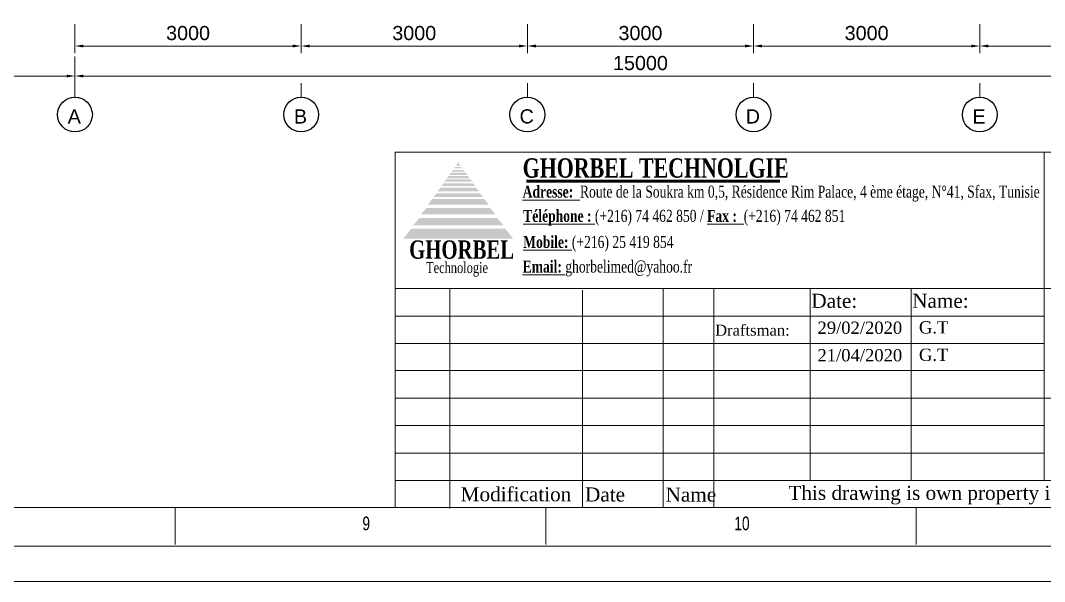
# Model space of a CAD drawing. Header units: millimetres. Extents: x 3220 to 226993, y 817 to 176024.
# Drawn here: x 40077 to 53659, y 135357 to 142800 of the extents above; entities that cross this region are included whole.
import ezdxf

# ---------------------------------------------------------------- set-up
doc = ezdxf.new("R2010")
doc.units = ezdxf.units.MM
doc.linetypes.add('CENTER', pattern=[10.16, 6.35, -1.27, 1.27, -1.27])
doc.styles.add('ARIAL_BOLD', font='arial.ttf')
doc.styles.add('SLDTEXTSTYLE0', font='TXT', dxfattribs={"width": 0.75})
doc.styles.get("Standard").update_dxf_attribs({"font": 'arial.ttf'})
doc.dimstyles.new('ECHE 75', dxfattribs={"dimscale": 75, "dimtxt": 2.5, "dimasz": 1.5, "dimexe": 1.25, "dimexo": 0.625, "dimgap": 1, "dimtad": 1, "dimdec": 0, "dimtxsty": 'ARIAL_BOLD', "dimcen": 2.5, "dimclrd": 4, "dimclre": 4, "dimclrt": 6, "dimadec": 0, "dimazin": 0, "dimtfac": 1, "dimtdec": 0, "dimtmove": 0, "dimatfit": 3, "dimfxl": 1, "dimlwd": 13, "dimlwe": 13, "dimarcsym": 0})

# ---------------------------------------------------------------- blocks, each defined once
blk = doc.blocks.new('*D422')
at = {"color": 4, "lineweight": 13, "transparency": 16777216}
for p, q in [((40800, 142753), (40800, 142367)), ((43800, 142753), (43800, 142367)), ((40913, 142461), (43688, 142461))]:
    blk.add_line(p, q, dxfattribs=at)
at = {"color": 4, "transparency": 16777216}
for points in [[(40913, 142480), (40913, 142442), (40800, 142461)], [(43688, 142480), (43688, 142442), (43800, 142461)]]:
    blk.add_solid(points, dxfattribs=at)
at = {"layer": 'Defpoints', "color": 0, "transparency": 16777216}
for p in [(40800, 142800), (43800, 142800), (43800, 142461)]:
    blk.add_point(p, dxfattribs=at)
at = {"color": 6, "transparency": 16777216, "insert": (42300, 142632), "char_height": 187.5, "attachment_point": 5, "style": 'ARIAL_BOLD'}
blk.add_mtext('3000', dxfattribs=at)
blk = doc.blocks.new('*D423')
at = {"color": 4, "lineweight": 13, "transparency": 16777216}
for p, q in [((43800, 142753), (43800, 142367)), ((46800, 142753), (46800, 142367)), ((43913, 142461), (46688, 142461))]:
    blk.add_line(p, q, dxfattribs=at)
at = {"color": 4, "transparency": 16777216}
for points in [[(43913, 142480), (43913, 142442), (43800, 142461)], [(46688, 142480), (46688, 142442), (46800, 142461)]]:
    blk.add_solid(points, dxfattribs=at)
at = {"layer": 'Defpoints', "color": 0, "transparency": 16777216}
for p in [(43800, 142800), (46800, 142800), (46800, 142461)]:
    blk.add_point(p, dxfattribs=at)
at = {"color": 6, "transparency": 16777216, "insert": (45300, 142632), "char_height": 187.5, "attachment_point": 5, "style": 'ARIAL_BOLD'}
blk.add_mtext('3000', dxfattribs=at)
blk = doc.blocks.new('*D424')
at = {"color": 4, "lineweight": 13, "transparency": 16777216}
for p, q in [((46800, 142753), (46800, 142367)), ((49800, 142753), (49800, 142367)), ((46913, 142461), (49688, 142461))]:
    blk.add_line(p, q, dxfattribs=at)
at = {"color": 4, "transparency": 16777216}
for points in [[(46913, 142480), (46913, 142442), (46800, 142461)], [(49688, 142480), (49688, 142442), (49800, 142461)]]:
    blk.add_solid(points, dxfattribs=at)
at = {"layer": 'Defpoints', "color": 0, "transparency": 16777216}
for p in [(46800, 142800), (49800, 142800), (49800, 142461)]:
    blk.add_point(p, dxfattribs=at)
at = {"color": 6, "transparency": 16777216, "insert": (48300, 142632), "char_height": 187.5, "attachment_point": 5, "style": 'ARIAL_BOLD'}
blk.add_mtext('3000', dxfattribs=at)
blk = doc.blocks.new('*D425')
at = {"color": 4, "lineweight": 13, "transparency": 16777216}
for p, q in [((49800, 142753), (49800, 142367)), ((52800, 142753), (52800, 142367)), ((49913, 142461), (52688, 142461))]:
    blk.add_line(p, q, dxfattribs=at)
at = {"color": 4, "transparency": 16777216}
for points in [[(49913, 142480), (49913, 142442), (49800, 142461)], [(52688, 142480), (52688, 142442), (52800, 142461)]]:
    blk.add_solid(points, dxfattribs=at)
at = {"layer": 'Defpoints', "color": 0, "transparency": 16777216}
for p in [(49800, 142800), (52800, 142800), (52800, 142461)]:
    blk.add_point(p, dxfattribs=at)
at = {"color": 6, "transparency": 16777216, "insert": (51300, 142632), "char_height": 187.5, "attachment_point": 5, "style": 'ARIAL_BOLD'}
blk.add_mtext('3000', dxfattribs=at)
blk = doc.blocks.new('*D426')
at = {"color": 4, "lineweight": 13, "transparency": 16777216}
for p, q in [((52800, 142753), (52800, 142367)), ((55800, 142753), (55800, 142367)), ((52913, 142461), (55688, 142461))]:
    blk.add_line(p, q, dxfattribs=at)
at = {"color": 4, "transparency": 16777216}
for points in [[(52913, 142480), (52913, 142442), (52800, 142461)], [(55688, 142480), (55688, 142442), (55800, 142461)]]:
    blk.add_solid(points, dxfattribs=at)
at = {"layer": 'Defpoints', "color": 0, "transparency": 16777216}
for p in [(52800, 142800), (55800, 142800), (55800, 142461)]:
    blk.add_point(p, dxfattribs=at)
at = {"color": 6, "transparency": 16777216, "insert": (54300, 142632), "char_height": 187.5, "attachment_point": 5, "style": 'ARIAL_BOLD'}
blk.add_mtext('3000', dxfattribs=at)
blk = doc.blocks.new('*D433')
at = {"color": 4, "lineweight": 13, "transparency": 16777216}
for p, q in [((40800, 142320), (40800, 141969)), ((55800, 142320), (55800, 141969)), ((40913, 142063), (55688, 142063))]:
    blk.add_line(p, q, dxfattribs=at)
at = {"color": 4, "transparency": 16777216}
for points in [[(40913, 142082), (40913, 142044), (40800, 142063)], [(55688, 142082), (55688, 142044), (55800, 142063)]]:
    blk.add_solid(points, dxfattribs=at)
at = {"layer": 'Defpoints', "color": 0, "transparency": 16777216}
for p in [(40800, 142367), (55800, 142367), (55800, 142063)]:
    blk.add_point(p, dxfattribs=at)
at = {"color": 6, "transparency": 16777216, "insert": (48300, 142234), "char_height": 187.5, "attachment_point": 5, "style": 'ARIAL_BOLD'}
blk.add_mtext('15000', dxfattribs=at)
blk = doc.blocks.new('*D663')
at = {"color": 4, "lineweight": 13, "transparency": 16777216}
for p, q in [((28800, 142320), (28800, 141969)), ((40800, 142320), (40800, 141969)), ((40688, 142063), (28913, 142063))]:
    blk.add_line(p, q, dxfattribs=at)
at = {"color": 4, "transparency": 16777216}
for points in [[(28913, 142082), (28913, 142044), (28800, 142063)], [(40688, 142082), (40688, 142044), (40800, 142063)]]:
    blk.add_solid(points, dxfattribs=at)
at = {"layer": 'Defpoints', "color": 0, "transparency": 16777216}
for p in [(28800, 142367), (40800, 142367), (28800, 142063)]:
    blk.add_point(p, dxfattribs=at)
at = {"color": 6, "transparency": 16777216, "insert": (34800, 142234), "char_height": 187.5, "width": 1128.85, "attachment_point": 5, "style": 'ARIAL_BOLD'}
blk.add_mtext('10500', dxfattribs=at)
blk = doc.blocks.new('logo gt')
h = blk.add_hatch(color=252)
h.dxf.hatch_style = 1
h.paths.add_polyline_path([(428.2, -605.3), (-428.1, -605.3), (-500, -696.2), (500, -696.2)])
h.paths.add_polyline_path([(356.3, -509.4), (-356.3, -509.4), (-413.8, -576.2), (413.8, -576.2)])
h.paths.add_polyline_path([(291.7, -418.2), (-291.6, -418.2), (-341.9, -476.2), (342, -476.2)])
h.paths.add_polyline_path([(237.7, -335.5), (-237.6, -335.5), (-277.3, -386.2), (277.3, -386.2)])
h.paths.add_polyline_path([(198.3, -284.1), (-198.3, -284.1), (-227, -316.2), (227, -316.2)])
h.paths.add_polyline_path([(162.4, -232.1), (-162.3, -232.1), (-191.1, -266.2), (191.1, -266.2)])
h.paths.add_polyline_path([(133.6, -191.9), (-133.6, -191.9), (-155.2, -216.2), (155.2, -216.2)])
h.paths.add_polyline_path([(112.1, -156.2), (-112.1, -156.2), (-126.4, -176.2), (126.5, -176.2)])
h.paths.add_polyline_path([(90.5, -126), (-90.5, -126), (-104.9, -146.2), (104.9, -146.2)])
h.paths.add_polyline_path([(69, -95.9), (-68.9, -95.9), (-83.3, -116.2), (83.4, -116.2)])
h.paths.add_polyline_path([(47.4, -69.1), (-47.4, -69.1), (-61.8, -86.2), (61.8, -86.2)])
h.paths.add_polyline_path([(27.5, -42.3), (-27.5, -42.3), (-40.2, -56.2), (40.3, -56.2)])
h.paths.add_polyline_path([(0, -0.2), (-21.6, -30.2), (21.6, -30.2)])
at = {"color": 5, "linetype": 'Continuous', "lineweight": 18, "attachment_point": 1, "style": 'SLDTEXTSTYLE0'}
for s, insert, char_height in [('{\\fTimes New Roman|b1|i0|c0|p18;GHORBEL }', (-448.8, -713), 167.366), ('{\\fTimes New Roman|b0|i0|c0|p18;Technologie}', (-294.2, -911.6), 100)]:
    blk.add_mtext(s, dxfattribs=dict(at, insert=insert, char_height=char_height))
blk = doc.blocks.new('A2 E1-50')
at = {"color": 7, "linetype": 'Continuous', "lineweight": 18}
for p, q in [((-8187.3, 2812.5), (-485.3, 2812.5)), ((-8187.3, 2812.5), (-8187.3, 485.3)), ((-3936.2, 2812.5), (-3936.2, 661.8)), ((-485.3, 1919.5), (-8187.3, 1919.5)), ((-6099.6, 481.9), (-6099.6, 1919.5)), ((-3936.2, 1201.7), (-485.3, 1201.7))]:
    blk.add_line(p, q, dxfattribs=at)
at = {"color": 5, "lineweight": 53}
blk.add_line((-5666.6, 2622.3), (-7326.8, 2622.3), dxfattribs=at)
at = {"color": 5, "linetype": 'Continuous', "lineweight": 18}
for p, q in [((-7829.8, 1919.5), (-7829.8, 479.1)), ((-6960, 1908.5), (-6960, 481.9)), ((-6432.2, 1915.4), (-6432.2, 481.9)), ((-5468.4, 661.8), (-5468.4, 1919.5)), ((-4807.9, 1916.1), (-4807.9, 661.8)), ((-3933.7, 1739.5), (-8187.3, 1739.5)), ((-3938, 1559.5), (-8187.3, 1559.5)), ((-3936.2, 1381.7), (-8187.3, 1381.7)), ((-3936.2, 1201.7), (-8187.3, 1201.7)), ((-3936.2, 1021.8), (-8187.3, 1021.8)), ((-3936.2, 841.8), (-8187.3, 841.8)), ((-8187.3, 661.8), (-3936.2, 661.8))]:
    blk.add_line(p, q, dxfattribs=at)
at = {"color": 5, "lineweight": 9}
blk.add_line((-3936.2, 661.8), (-485.3, 661.8), dxfattribs=at)
at = {"color": 1, "linetype": 'Continuous', "lineweight": 18}
blk.add_line((-28363.1, 485.3), (-485.3, 485.3), dxfattribs=at)
at = {"color": 5, "linetype": 'Continuous', "lineweight": 15}
for p, q in [((-9627.8, 486), (-9627.8, 243.3)), ((-7201.5, 243.3), (-7201.5, 486)), ((-4775.2, 486), (-4775.2, 243.3))]:
    blk.add_line(p, q, dxfattribs=at)
at = {"linetype": 'Continuous', "lineweight": 18}
blk.add_line((-28619.2, 230.6), (-232.1, 230.6), dxfattribs=at)
at = {"color": 1, "linetype": 'Continuous', "lineweight": 15}
blk.add_line((-28847.4, 0), (0, 0), dxfattribs=at)
at = {"xscale": 0.7172818791120003, "yscale": 0.7172818791120003, "zscale": 0.7172818791120003}
blk.add_blockref('logo gt', (-7774.1, 2746.7), dxfattribs=at)
at = {"color": 5, "linetype": 'Continuous', "lineweight": 18, "insert": (-7352.4, 2772.9), "char_height": 126.718, "attachment_point": 1, "style": 'SLDTEXTSTYLE0'}
blk.add_mtext('{\\fTimes New Roman|b1|i0|c0|p18;GHORBEL TECHNOLGIE}', dxfattribs=at)
at = {"color": 0, "linetype": 'Continuous', "lineweight": 18, "attachment_point": 1, "style": 'SLDTEXTSTYLE0'}
for s, insert, char_height in [('{\\fTimes New Roman|b1|i0|c0|p18;\\LAdresse:\\fTimes New Roman|b0|i0|c0|p18;\\l  Route de la Soukra km 0,5, Résidence Rim Palace, 4 ème étage, N°41, Sfax, Tunisie }', (-7352.4, 2593.9), 78.5651), ('{\\fTimes New Roman|b1|i0|c0|p18;\\LTéléphone :\\fTimes New Roman|b0|i0|c0|p18;\\l (+216) 74 462 850 /\\fTimes New Roman|b1|i0|c0|p18;\\L Fax : \\fTimes New Roman|b0|i0|c0|p18;\\l (+216) 74 462 851 }', (-7348.7, 2435.2), 78.5651), ('{\\fTimes New Roman|b1|i0|c0|p18;\\LMobile:\\fTimes New Roman|b0|i0|c0|p18;\\l (+216) 25 419 854}', (-7348.7, 2264.5), 78.565), ('{\\fTimes New Roman|b1|i0|c0|p18;\\LEmail:\\fTimes New Roman|b0|i0|c0|p18;\\l ghorbelimed@yahoo.fr}', (-7352.4, 2103.2), 78.565)]:
    blk.add_mtext(s, dxfattribs=dict(at, insert=insert, char_height=char_height))
at = {"color": 1, "attachment_point": 1}
for s, width, insert, char_height in [('{\\fTimes New Roman|b0|i0|c0|p18;Date:}', 24.32, (-5461, 1885.3), 91.889), ('{\\fTimes New Roman|b0|i0|c0|p18;Name:}', 24.32, (-4800.6, 1885.5), 91.889), ('{\\fTimes New Roman|b0|i0|c0|p18;Draftsman:}', 24.32, (-6091.6, 1682.9), 71.987), ('{\\fTimes New Roman|b0|i0|c0|p18;Modification}', 24.32, (-7758.4, 617.8), 91.889), ('{\\fTimes New Roman|b0|i0|c0|p18;Date}', 24.32, (-6943.6, 616.4), 91.889), ('{\\fTimes New Roman|b0|i0|c0|p18;Name}', 24.32, (-6415.8, 615.4), 91.889), ('{\\fTimes New Roman|b0|i0|c0|p18;This drawing is own property it must not be copied or pulished without our approval}', 11207.603, (-5610.9, 626.9), 91.889)]:
    blk.add_mtext_dynamic_manual_height_columns(s, width=width, gutter_width=17.5, heights=[0], dxfattribs=dict(at, insert=insert, char_height=char_height))
at = {"color": 5, "linetype": 'Continuous', "lineweight": 15, "attachment_point": 1, "style": 'SLDTEXTSTYLE0'}
for s, insert, char_height in [('9', (-8402.2, 425.6), 89.9), ('10', (-5965.8, 425.6), 89.87)]:
    blk.add_mtext(s, dxfattribs=dict(at, insert=insert, char_height=char_height))

msp = doc.modelspace()

# ---------------------------------------------------------------- linework, layer by layer
at = {"color": 1, "linetype": 'CENTER', "lineweight": 9}
for p, q in [((40800, 141781.8), (40800, 141969.3)), ((43800, 141781.8), (43800, 141969.3)), ((46800, 141781.8), (46800, 141969.3)), ((49800, 141781.8), (49800, 141969.3)), ((52800, 141781.8), (52800, 141969.3))]:
    msp.add_line(p, q, dxfattribs=at)
at = {"color": 5}
for centre in [(40800, 141551.3), (43800, 141551.3), (46800, 141551.3), (49800, 141551.3), (52800, 141551.3)]:
    msp.add_circle(centre, 230.5, dxfattribs=at)

# ---------------------------------------------------------------- block references
at = {"xscale": 2.024564718585504, "yscale": 2.024564718585504, "zscale": 2.024564718585504}
msp.add_blockref('A2 E1-50', (61623, 135357.2), dxfattribs=at)

# ---------------------------------------------------------------- texts
at = {"char_height": 187.5, "attachment_point": 5, "style": 'ARIAL_BOLD'}
for s, insert in [('A', (40791.2, 141526.7)), ('B', (43791.2, 141526.7)), ('C', (46791.2, 141526.7)), ('D', (49791.2, 141526.7)), ('E', (52791.2, 141526.7))]:
    msp.add_mtext(s, dxfattribs=dict(at, insert=insert))
at = {"char_height": 163.275, "attachment_point": 1}
for s, insert in [('{\\fTimes New Roman|b0|i0|c0|p18;29/02/2020}', (50648.3, 138805.3)), ('{\\fTimes New Roman|b0|i0|c0|p18;G.T}', (51993.5, 138810.8)), ('{\\fTimes New Roman|b0|i0|c0|p18;21/04/2020}', (50648.3, 138440.9)), ('{\\fTimes New Roman|b0|i0|c0|p18;G.T}', (51993.5, 138446.5))]:
    msp.add_mtext_dynamic_manual_height_columns(s, width=24.32, gutter_width=17.5, heights=[0], dxfattribs=dict(at, insert=insert))

# ---------------------------------------------------------------- dimensions: what is measured, and where the dimension line sits
for base, p1, p2, picture, middle in [((43800, 142460.9), (40800, 142799.8), (43800, 142799.8), '*D422', (42300, 142631.6)), ((46800, 142460.9), (43800, 142799.8), (46800, 142799.8), '*D423', (45300, 142631.6)), ((49800, 142460.9), (46800, 142799.8), (49800, 142799.8), '*D424', (48300, 142631.6)), ((52800, 142460.9), (49800, 142799.8), (52800, 142799.8), '*D425', (51300, 142631.6)), ((55800, 142460.9), (52800, 142799.8), (55800, 142799.8), '*D426', (54300, 142631.6)), ((55800, 142063.1), (40800, 142367.1), (55800, 142367.1), '*D433', (48300, 142233.8))]:
    dim = msp.add_linear_dim(base=base, p1=p1, p2=p2, dimstyle='ECHE 75')
    dim.commit()
    dim.dimension.update_dxf_attribs({"geometry": picture, "text_midpoint": middle})
dim = msp.add_linear_dim(base=(28800, 142063.1), p1=(40800, 142367.1), p2=(28800, 142367.1), text='10500', dimstyle='ECHE 75')
dim.commit()
dim.dimension.update_dxf_attribs({"geometry": '*D663', "text_midpoint": (34800, 142233.8)})

doc.saveas('drawing.dxf')
